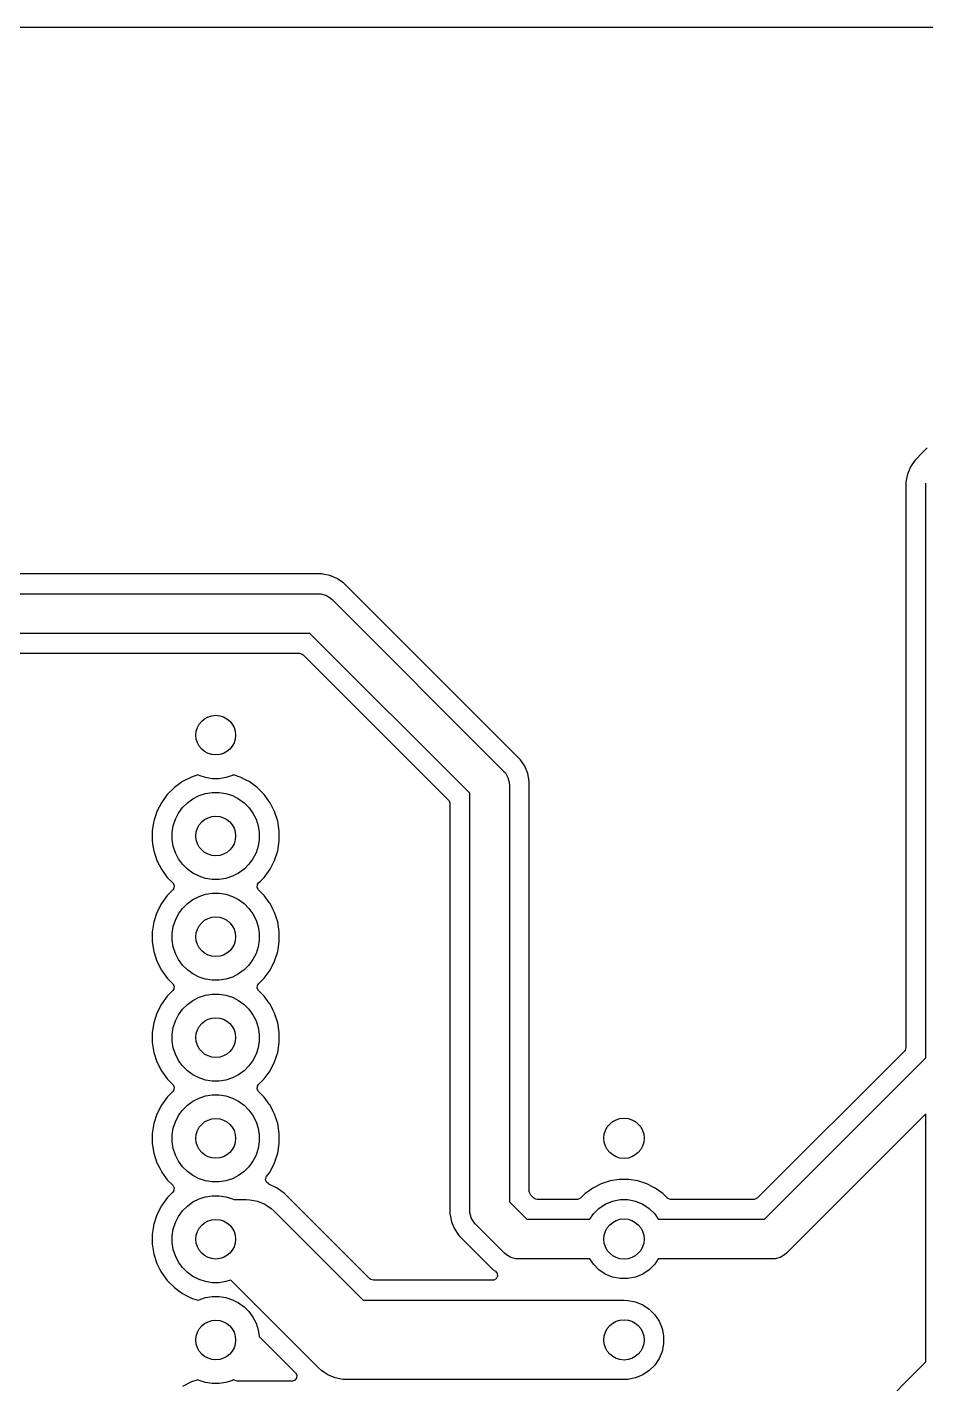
# Model space of a CAD drawing. Extents: x 10 to 287, y -200 to -10.
# Drawn here: x 127.33 to 149.97, y -112.87 to -78.68 of the extents above; entities that cross this region are included whole.
import ezdxf

# ---------------------------------------------------------------- set-up
doc = ezdxf.new("R2010")
doc.units = 0
doc.layers.add('BLACK', color=7, linetype='CONTINUOUS')

msp = doc.modelspace()

# ---------------------------------------------------------------- linework, layer by layer
at = {"layer": 'BLACK', "linetype": 'CONTINUOUS'}
for p, q in [((107.551739, -78.6805), (192.168261, -78.6805)), ((149.762538, -89.52942), (149.692859, -89.599099)), ((149.832218, -89.459741), (149.762538, -89.52942)), ((149.83222, -89.459739), (149.832218, -89.459741)), ((150.009118, -89.282841), (149.83222, -89.459739)), ((149.583364, -89.762972), (149.50795, -89.94504)), ((149.583371, -89.762959), (149.583364, -89.762972)), ((149.692859, -89.599099), (149.583371, -89.762959)), ((149.507947, -89.94505), (149.4695, -90.138336)), ((149.4695, -90.138336), (149.4695, -104.391098)), ((149.50795, -89.94504), (149.507947, -89.94505)), ((149.97, -90.23688), (149.974277, -90.171632)), ((149.97, -104.649774), (149.97, -90.23688)), ((134.758541, -92.45638), (108.731459, -92.45638)), ((134.780731, -92.460794), (134.758541, -92.45638)), ((134.951836, -92.494829), (134.780731, -92.460794)), ((134.990378, -92.510794), (134.951836, -92.494829)), ((134.999126, -92.514417), (134.990378, -92.510794)), ((134.999128, -92.514418), (134.999126, -92.514417)), ((135.133917, -92.570249), (134.999128, -92.514418)), ((135.29778, -92.679739), (135.133917, -92.570249)), ((108.83, -92.95688), (134.66, -92.95688)), ((134.66, -92.95688), (134.725248, -92.961157)), ((134.725248, -92.961157), (134.725263, -92.961157)), ((134.725263, -92.961157), (134.851342, -92.99494)), ((135.297781, -92.67974), (135.29778, -92.679739)), ((135.297782, -92.679741), (135.297781, -92.67974)), ((135.437139, -92.819098), (135.297782, -92.679741)), ((135.437139, -92.819099), (135.437139, -92.819098)), ((135.444206, -92.826166), (135.437139, -92.819099)), ((135.444209, -92.826169), (135.444206, -92.826165)), ((135.444206, -92.826165), (135.444206, -92.826166)), ((139.757137, -97.139095), (135.444209, -92.826169)), ((134.851342, -92.99494), (134.964381, -93.060203)), ((134.964381, -93.060203), (134.964396, -93.060218)), ((134.964396, -93.060218), (135.013553, -93.103327)), ((135.013553, -93.103327), (139.333554, -97.423327)), ((134.452894, -93.95688), (109.037107, -93.95688)), ((138.48, -97.983986), (134.452894, -93.95688)), ((109.295782, -94.45738), (134.194218, -94.45738)), ((134.194218, -94.45738), (134.261257, -94.477065)), ((134.261257, -94.477065), (134.281899, -94.493699)), ((134.281899, -94.493699), (137.943181, -98.154981)), ((139.333554, -97.423327), (139.376669, -97.472491)), ((139.75714, -97.139099), (139.757137, -97.139095)), ((139.866628, -97.302959), (139.75714, -97.139099)), ((139.866631, -97.302965), (139.866628, -97.302959)), ((139.866632, -97.302966), (139.866631, -97.302965)), ((139.942052, -97.485045), (139.866632, -97.302966)), ((131.241151, -97.691132), (131.03735, -97.839201)), ((131.465616, -97.57676), (131.241151, -97.691132)), ((131.632255, -97.522615), (131.465616, -97.57676)), ((131.659048, -97.536267), (131.632255, -97.522615)), ((131.82321, -97.589607), (131.659048, -97.536267)), ((131.993695, -97.616609), (131.82321, -97.589607)), ((132.166305, -97.616609), (131.993695, -97.616609)), ((132.33679, -97.589607), (132.166305, -97.616609)), ((132.500952, -97.536267), (132.33679, -97.589607)), ((132.527744, -97.522615), (132.500952, -97.536267)), ((132.694383, -97.57676), (132.527744, -97.522615)), ((132.848747, -97.655413), (132.694383, -97.57676)), ((132.918845, -97.69113), (132.848747, -97.655413)), ((132.918847, -97.691131), (132.918845, -97.69113)), ((132.918848, -97.691132), (132.918847, -97.691131)), ((133.122649, -97.839201), (132.918848, -97.691132)), ((139.376669, -97.472491), (139.376677, -97.472499)), ((139.376677, -97.472499), (139.44194, -97.585538)), ((139.44194, -97.585538), (139.44194, -97.585539)), ((139.44194, -97.585539), (139.475723, -97.711617)), ((139.475723, -97.711617), (139.475723, -97.711632)), ((139.475723, -97.711632), (139.48, -97.77688)), ((139.942053, -97.485052), (139.942052, -97.485045)), ((139.9805, -97.678335), (139.942053, -97.485052)), ((139.980501, -97.678337), (139.9805, -97.678335)), ((139.980501, -97.881534), (139.980501, -97.678337)), ((130.859201, -98.01735), (130.711132, -98.221151)), ((130.859205, -98.017345), (130.859201, -98.01735)), ((131.037345, -97.839205), (130.859205, -98.017345)), ((131.03735, -97.839201), (131.037345, -97.839205)), ((131.505252, -98.122096), (131.659048, -98.043733)), ((131.659048, -98.043733), (131.82321, -97.990393)), ((131.82321, -97.990393), (131.993695, -97.963391)), ((131.993695, -97.963391), (132.166305, -97.963391)), ((132.166305, -97.963391), (132.33679, -97.990393)), ((132.33679, -97.990393), (132.500952, -98.043733)), ((132.500952, -98.043733), (132.654748, -98.122096)), ((133.122654, -97.839205), (133.122649, -97.839201)), ((133.300794, -98.017345), (133.122654, -97.839205)), ((133.300798, -98.01735), (133.300794, -98.017345)), ((133.400792, -98.154981), (133.300798, -98.01735)), ((138.48, -108.48688), (138.48, -97.983986)), ((139.48, -97.77688), (139.48, -108.279774)), ((139.9805, -97.881555), (139.980501, -97.881534)), ((139.9805, -108.021098), (139.9805, -97.881555)), ((130.59676, -98.445616), (130.51891, -98.685214)), ((130.711132, -98.221151), (130.59676, -98.445616)), ((131.142096, -98.485252), (131.243553, -98.345607)), ((131.243553, -98.345607), (131.365607, -98.223553)), ((131.365607, -98.223553), (131.505252, -98.122096)), ((132.654748, -98.122096), (132.794393, -98.223553)), ((132.794393, -98.223553), (132.916447, -98.345607)), ((132.916447, -98.345607), (133.017904, -98.485252)), ((133.44887, -98.221155), (133.400792, -98.154981)), ((133.509293, -98.339742), (133.44887, -98.221155)), ((133.563239, -98.445616), (133.509293, -98.339742)), ((133.563239, -98.445618), (133.563239, -98.445616)), ((133.563241, -98.445621), (133.563239, -98.445618)), ((133.64109, -98.685215), (133.563241, -98.445621)), ((137.943181, -98.154981), (137.976666, -98.216304)), ((137.976666, -98.216304), (137.9795, -98.242662)), ((137.9795, -98.242662), (137.9795, -108.585421)), ((130.513696, -98.718136), (130.4795, -98.934038)), ((130.51891, -98.685214), (130.513696, -98.718136)), ((131.010393, -98.80321), (131.063733, -98.639048)), ((131.063733, -98.639048), (131.142096, -98.485252)), ((133.017904, -98.485252), (133.096267, -98.639048)), ((133.096267, -98.639048), (133.149607, -98.80321)), ((133.6805, -98.934038), (133.64109, -98.685215)), ((130.4795, -98.934038), (130.4795, -99.185962)), ((130.983391, -98.973695), (131.010393, -98.80321)), ((130.983391, -99.146305), (130.983391, -98.973695)), ((133.149607, -98.80321), (133.176609, -98.973695)), ((133.176609, -98.973695), (133.176609, -99.146305)), ((133.6805, -99.185962), (133.6805, -98.934038)), ((130.4795, -99.185962), (130.499092, -99.309661)), ((130.499092, -99.309661), (130.51891, -99.434785)), ((130.51891, -99.434785), (130.59676, -99.674383)), ((131.010393, -99.31679), (130.983391, -99.146305)), ((131.063733, -99.480952), (131.010393, -99.31679)), ((133.149607, -99.31679), (133.096267, -99.480952)), ((133.176609, -99.146305), (133.149607, -99.31679)), ((133.563241, -99.674379), (133.64109, -99.434785)), ((133.64109, -99.434785), (133.6805, -99.185962)), ((130.59676, -99.674383), (130.711132, -99.898848)), ((131.142096, -99.634748), (131.063733, -99.480952)), ((131.243553, -99.774393), (131.142096, -99.634748)), ((131.365607, -99.896447), (131.243553, -99.774393)), ((132.916447, -99.774393), (132.794393, -99.896447)), ((133.017904, -99.634748), (132.916447, -99.774393)), ((133.096267, -99.480952), (133.017904, -99.634748)), ((133.44887, -99.898845), (133.563241, -99.674379)), ((130.711132, -99.898848), (130.859201, -100.102649)), ((130.859201, -100.102649), (130.859205, -100.102654)), ((130.859205, -100.102654), (130.99887, -100.242319)), ((131.505252, -99.997904), (131.365607, -99.896447)), ((131.659048, -100.076267), (131.505252, -99.997904)), ((131.82321, -100.129607), (131.659048, -100.076267)), ((131.993695, -100.156609), (131.82321, -100.129607)), ((132.166305, -100.156609), (131.993695, -100.156609)), ((132.33679, -100.129607), (132.166305, -100.156609)), ((132.500952, -100.076267), (132.33679, -100.129607)), ((132.654748, -99.997904), (132.500952, -100.076267)), ((132.794393, -99.896447), (132.654748, -99.997904)), ((133.20511, -100.198339), (133.300793, -100.102656)), ((133.300793, -100.102656), (133.44887, -99.898845)), ((130.99887, -100.417681), (130.859205, -100.557345)), ((130.99887, -100.242319), (131.032355, -100.303642)), ((131.027371, -100.373334), (130.99887, -100.417681)), ((131.032355, -100.303642), (131.027371, -100.373334)), ((133.127645, -100.356358), (133.132629, -100.286666)), ((133.16113, -100.417681), (133.127645, -100.356358)), ((133.132629, -100.286666), (133.16113, -100.242319)), ((133.16113, -100.242319), (133.20511, -100.198339)), ((133.300794, -100.557345), (133.16113, -100.417681)), ((130.711132, -100.761151), (130.59676, -100.985616)), ((130.859201, -100.55735), (130.711132, -100.761151)), ((130.859205, -100.557345), (130.859201, -100.55735)), ((131.243553, -100.885607), (131.365607, -100.763553)), ((131.365607, -100.763553), (131.505252, -100.662096)), ((131.505252, -100.662096), (131.659048, -100.583733)), ((131.659048, -100.583733), (131.82321, -100.530393)), ((131.82321, -100.530393), (131.993695, -100.503391)), ((131.993695, -100.503391), (132.166305, -100.503391)), ((132.166305, -100.503391), (132.33679, -100.530393)), ((132.33679, -100.530393), (132.500952, -100.583733)), ((132.500952, -100.583733), (132.654748, -100.662096)), ((132.654748, -100.662096), (132.794393, -100.763553)), ((132.794393, -100.763553), (132.916447, -100.885607)), ((133.300798, -100.55735), (133.300794, -100.557345)), ((133.429952, -100.735117), (133.300798, -100.55735)), ((133.44887, -100.761155), (133.429952, -100.735117)), ((133.521747, -100.904184), (133.44887, -100.761155)), ((130.59676, -100.985616), (130.51891, -101.225214)), ((131.010393, -101.34321), (131.063733, -101.179048)), ((131.063733, -101.179048), (131.142096, -101.025252)), ((131.142096, -101.025252), (131.243553, -100.885607)), ((132.916447, -100.885607), (133.017904, -101.025252)), ((133.017904, -101.025252), (133.096267, -101.179048)), ((133.096267, -101.179048), (133.149607, -101.34321)), ((133.563239, -100.985616), (133.521747, -100.904184)), ((133.563239, -100.985618), (133.563239, -100.985616)), ((133.563241, -100.985621), (133.563239, -100.985618)), ((133.64109, -101.225215), (133.563241, -100.985621)), ((130.51891, -101.225214), (130.4795, -101.474038)), ((130.4795, -101.474038), (130.4795, -101.725961)), ((130.983391, -101.513695), (131.010393, -101.34321)), ((130.983391, -101.686305), (130.983391, -101.513695)), ((133.149607, -101.34321), (133.176609, -101.513695)), ((133.176609, -101.513695), (133.176609, -101.686305)), ((133.6805, -101.474038), (133.64109, -101.225215)), ((133.6805, -101.725962), (133.6805, -101.474038)), ((130.4795, -101.725961), (130.51891, -101.974785)), ((131.010393, -101.85679), (130.983391, -101.686305)), ((131.063733, -102.020952), (131.010393, -101.85679)), ((133.149607, -101.85679), (133.096267, -102.020952)), ((133.176609, -101.686305), (133.149607, -101.85679)), ((133.64109, -101.974785), (133.6805, -101.725962)), ((130.51891, -101.974785), (130.59676, -102.214383)), ((131.142096, -102.174748), (131.063733, -102.020952)), ((131.243553, -102.314393), (131.142096, -102.174748)), ((133.017904, -102.174748), (132.916447, -102.314393)), ((133.096267, -102.020952), (133.017904, -102.174748)), ((133.563241, -102.214379), (133.64109, -101.974785)), ((130.59676, -102.214383), (130.711132, -102.438848)), ((130.711132, -102.438848), (130.859201, -102.642649)), ((131.365607, -102.436447), (131.243553, -102.314393)), ((131.505252, -102.537904), (131.365607, -102.436447)), ((131.659048, -102.616267), (131.505252, -102.537904)), ((132.654748, -102.537904), (132.500952, -102.616267)), ((132.794393, -102.436447), (132.654748, -102.537904)), ((132.916447, -102.314393), (132.794393, -102.436447)), ((133.300793, -102.642656), (133.44887, -102.438845)), ((133.44887, -102.438845), (133.563241, -102.214379)), ((130.859201, -102.642649), (130.859205, -102.642654)), ((130.859205, -102.642654), (130.99887, -102.782319)), ((130.99887, -102.782319), (131.032355, -102.843642)), ((131.032355, -102.843642), (131.027371, -102.913334)), ((131.82321, -102.669607), (131.659048, -102.616267)), ((131.993695, -102.696609), (131.82321, -102.669607)), ((132.166305, -102.696609), (131.993695, -102.696609)), ((132.33679, -102.669607), (132.166305, -102.696609)), ((132.500952, -102.616267), (132.33679, -102.669607)), ((133.127645, -102.896358), (133.132629, -102.826666)), ((133.132629, -102.826666), (133.16113, -102.782319)), ((133.16113, -102.782319), (133.300793, -102.642656)), ((130.859201, -103.09735), (130.711132, -103.301151)), ((130.859205, -103.097345), (130.859201, -103.09735)), ((130.99887, -102.957681), (130.859205, -103.097345)), ((131.027371, -102.913334), (130.99887, -102.957681)), ((131.365607, -103.303553), (131.505252, -103.202096)), ((131.505252, -103.202096), (131.659048, -103.123733)), ((131.659048, -103.123733), (131.82321, -103.070393)), ((131.82321, -103.070393), (131.993695, -103.043391)), ((131.993695, -103.043391), (132.166305, -103.043391)), ((132.166305, -103.043391), (132.33679, -103.070393)), ((132.33679, -103.070393), (132.500952, -103.123733)), ((132.500952, -103.123733), (132.654748, -103.202096)), ((132.654748, -103.202096), (132.794393, -103.303553)), ((133.16113, -102.957681), (133.127645, -102.896358)), ((133.300794, -103.097345), (133.16113, -102.957681)), ((133.300798, -103.09735), (133.300794, -103.097345)), ((133.429952, -103.275117), (133.300798, -103.09735)), ((130.59676, -103.525616), (130.51891, -103.765214)), ((130.711132, -103.301151), (130.59676, -103.525616)), ((131.063733, -103.719048), (131.142096, -103.565252)), ((131.142096, -103.565252), (131.243553, -103.425607)), ((131.243553, -103.425607), (131.365607, -103.303553)), ((132.794393, -103.303553), (132.916447, -103.425607)), ((132.916447, -103.425607), (133.017904, -103.565252)), ((133.017904, -103.565252), (133.096267, -103.719048)), ((133.44887, -103.301155), (133.429952, -103.275117)), ((133.521747, -103.444184), (133.44887, -103.301155)), ((133.563239, -103.525616), (133.521747, -103.444184)), ((133.563239, -103.525618), (133.563239, -103.525616)), ((133.563241, -103.525621), (133.563239, -103.525618)), ((133.64109, -103.765215), (133.563241, -103.525621)), ((130.51891, -103.765214), (130.4795, -104.014038)), ((130.983391, -104.053695), (131.010393, -103.88321)), ((131.010393, -103.88321), (131.063733, -103.719048)), ((133.096267, -103.719048), (133.149607, -103.88321)), ((133.149607, -103.88321), (133.176609, -104.053695)), ((133.6805, -104.014038), (133.64109, -103.765215)), ((130.4795, -104.014038), (130.4795, -104.265961)), ((130.983391, -104.226305), (130.983391, -104.053695)), ((131.010393, -104.39679), (130.983391, -104.226305)), ((133.176609, -104.226305), (133.149607, -104.39679)), ((133.176609, -104.053695), (133.176609, -104.226305)), ((133.6805, -104.265962), (133.6805, -104.014038)), ((130.4795, -104.265961), (130.51891, -104.514785)), ((130.51891, -104.514785), (130.59676, -104.754383)), ((131.063733, -104.560952), (131.010393, -104.39679)), ((131.142096, -104.714748), (131.063733, -104.560952)), ((133.096267, -104.560952), (133.017904, -104.714748)), ((133.149607, -104.39679), (133.096267, -104.560952)), ((133.563241, -104.754379), (133.64109, -104.514785)), ((133.64109, -104.514785), (133.6805, -104.265962)), ((149.433181, -104.478779), (145.731899, -108.180061)), ((149.449815, -104.458137), (149.433181, -104.478779)), ((149.4695, -104.391098), (149.449815, -104.458137)), ((130.59676, -104.754383), (130.711132, -104.978848)), ((131.243553, -104.854393), (131.142096, -104.714748)), ((131.365607, -104.976447), (131.243553, -104.854393)), ((132.916447, -104.854393), (132.794393, -104.976447)), ((133.017904, -104.714748), (132.916447, -104.854393)), ((133.44887, -104.978845), (133.563241, -104.754379)), ((145.902894, -108.71688), (149.97, -104.649774)), ((130.711132, -104.978848), (130.859201, -105.182649)), ((130.859201, -105.182649), (130.859205, -105.182654)), ((130.859205, -105.182654), (130.99887, -105.322319)), ((131.505252, -105.077904), (131.365607, -104.976447)), ((131.659048, -105.156267), (131.505252, -105.077904)), ((131.82321, -105.209607), (131.659048, -105.156267)), ((131.993695, -105.236609), (131.82321, -105.209607)), ((132.166305, -105.236609), (131.993695, -105.236609)), ((132.33679, -105.209607), (132.166305, -105.236609)), ((132.500952, -105.156267), (132.33679, -105.209607)), ((132.654748, -105.077904), (132.500952, -105.156267)), ((132.794393, -104.976447), (132.654748, -105.077904)), ((133.175439, -105.30801), (133.300793, -105.182656)), ((133.300793, -105.182656), (133.44887, -104.978845)), ((130.99887, -105.497681), (130.859205, -105.637345)), ((130.99887, -105.322319), (131.032355, -105.383642)), ((131.027371, -105.453334), (130.99887, -105.497681)), ((131.032355, -105.383642), (131.027371, -105.453334)), ((131.659048, -105.663733), (131.82321, -105.610393)), ((131.82321, -105.610393), (131.993695, -105.583391)), ((131.993695, -105.583391), (132.166305, -105.583391)), ((132.166305, -105.583391), (132.33679, -105.610393)), ((132.33679, -105.610393), (132.500952, -105.663733)), ((133.127645, -105.436358), (133.132629, -105.366666)), ((133.16113, -105.497681), (133.127645, -105.436358)), ((133.132629, -105.366666), (133.16113, -105.322319)), ((133.16113, -105.322319), (133.175439, -105.30801)), ((133.300794, -105.637345), (133.16113, -105.497681)), ((130.711132, -105.841151), (130.59676, -106.065616)), ((130.859201, -105.63735), (130.711132, -105.841151)), ((130.859205, -105.637345), (130.859201, -105.63735)), ((131.142096, -106.105252), (131.243553, -105.965607)), ((131.243553, -105.965607), (131.365607, -105.843553)), ((131.365607, -105.843553), (131.505252, -105.742096)), ((131.505252, -105.742096), (131.659048, -105.663733)), ((132.500952, -105.663733), (132.654748, -105.742096)), ((132.654748, -105.742096), (132.794393, -105.843553)), ((132.794393, -105.843553), (132.916447, -105.965607)), ((132.916447, -105.965607), (133.017904, -106.105252)), ((133.300798, -105.63735), (133.300794, -105.637345)), ((133.429952, -105.815117), (133.300798, -105.63735)), ((133.44887, -105.841155), (133.429952, -105.815117)), ((133.521747, -105.984184), (133.44887, -105.841155)), ((130.51891, -106.305214), (130.4795, -106.554038)), ((130.59676, -106.065616), (130.51891, -106.305214)), ((131.010393, -106.42321), (131.063733, -106.259048)), ((131.063733, -106.259048), (131.142096, -106.105252)), ((133.017904, -106.105252), (133.096267, -106.259048)), ((133.096267, -106.259048), (133.149607, -106.42321)), ((133.563239, -106.065616), (133.521747, -105.984184)), ((133.563239, -106.065618), (133.563239, -106.065616)), ((133.563241, -106.065621), (133.563239, -106.065618)), ((133.64109, -106.305215), (133.563241, -106.065621)), ((133.6805, -106.554038), (133.64109, -106.305215)), ((149.97, -106.063986), (146.463553, -109.570433)), ((149.97, -112.312893), (149.97, -106.063986)), ((130.4795, -106.554038), (130.4795, -106.805961)), ((130.983391, -106.593695), (131.010393, -106.42321)), ((130.983391, -106.766305), (130.983391, -106.593695)), ((133.149607, -106.42321), (133.176609, -106.593695)), ((133.176609, -106.593695), (133.176609, -106.766305)), ((133.6805, -106.805962), (133.6805, -106.554038)), ((130.4795, -106.805961), (130.51891, -107.054785)), ((131.010393, -106.93679), (130.983391, -106.766305)), ((131.063733, -107.100952), (131.010393, -106.93679)), ((133.149607, -106.93679), (133.096267, -107.100952)), ((133.176609, -106.766305), (133.149607, -106.93679)), ((133.64109, -107.054785), (133.6805, -106.805962)), ((130.51891, -107.054785), (130.59676, -107.294383)), ((130.59676, -107.294383), (130.667576, -107.433366)), ((131.142096, -107.254748), (131.063733, -107.100952)), ((131.243553, -107.394393), (131.142096, -107.254748)), ((133.017904, -107.254748), (132.916447, -107.394393)), ((133.096267, -107.100952), (133.017904, -107.254748)), ((133.44887, -107.518845), (133.563241, -107.294379)), ((133.563241, -107.294379), (133.64109, -107.054785)), ((130.667576, -107.433366), (130.70954, -107.515725)), ((130.70954, -107.515725), (130.711132, -107.518848)), ((130.711132, -107.518848), (130.859201, -107.722649)), ((131.365607, -107.516447), (131.243553, -107.394393)), ((131.505252, -107.617904), (131.365607, -107.516447)), ((131.659048, -107.696267), (131.505252, -107.617904)), ((132.654748, -107.617904), (132.500952, -107.696267)), ((132.794393, -107.516447), (132.654748, -107.617904)), ((132.916447, -107.394393), (132.794393, -107.516447)), ((133.338071, -107.726873), (133.349991, -107.658028)), ((133.349991, -107.658028), (133.360941, -107.639868)), ((133.360941, -107.639868), (133.44887, -107.518845)), ((130.859201, -107.722649), (130.859205, -107.722654)), ((130.859205, -107.722654), (130.99887, -107.862319)), ((130.99887, -107.862319), (131.032355, -107.923642)), ((131.027371, -107.993334), (130.99887, -108.037681)), ((131.032355, -107.923642), (131.027371, -107.993334)), ((131.82321, -107.749607), (131.659048, -107.696267)), ((131.993695, -107.776609), (131.82321, -107.749607)), ((132.166305, -107.776609), (131.993695, -107.776609)), ((132.33679, -107.749607), (132.166305, -107.776609)), ((132.500952, -107.696267), (132.33679, -107.749607)), ((133.365265, -107.791234), (133.338071, -107.726873)), ((133.415453, -107.825556), (133.365265, -107.791234)), ((133.414619, -107.827571), (133.415453, -107.825556)), ((133.41911, -107.829431), (133.414619, -107.827571)), ((133.419111, -107.829431), (133.41911, -107.829431)), ((133.419112, -107.829432), (133.419111, -107.829431)), ((133.629554, -107.936657), (133.419112, -107.829432)), ((133.816335, -108.072363), (133.629554, -107.936657)), ((139.983334, -108.047456), (139.9805, -108.021098)), ((141.49018, -107.999207), (141.38949, -108.072363)), ((141.580566, -107.933537), (141.49018, -107.999207)), ((141.791003, -107.826313), (141.580566, -107.933537)), ((142.015631, -107.753326), (141.791003, -107.826313)), ((142.248903, -107.71638), (142.015631, -107.753326)), ((142.248908, -107.71638), (142.248903, -107.71638)), ((142.485092, -107.71638), (142.248908, -107.71638)), ((142.485097, -107.71638), (142.485092, -107.71638)), ((142.718368, -107.753326), (142.485097, -107.71638)), ((142.942996, -107.826313), (142.718368, -107.753326)), ((143.100696, -107.906666), (142.942996, -107.826313)), ((143.153433, -107.933537), (143.100696, -107.906666)), ((143.34451, -108.072363), (143.153433, -107.933537)), ((130.859201, -108.17735), (130.711132, -108.381151)), ((130.859205, -108.177345), (130.859201, -108.17735)), ((130.99887, -108.037681), (130.859205, -108.177345)), ((131.365607, -108.383553), (131.505252, -108.282096)), ((131.505252, -108.282096), (131.659048, -108.203733)), ((131.659048, -108.203733), (131.82321, -108.150393)), ((131.82321, -108.150393), (131.993695, -108.123391)), ((131.993695, -108.123391), (132.166305, -108.123391)), ((132.166305, -108.123391), (132.33679, -108.150393)), ((132.33679, -108.150393), (132.500952, -108.203733)), ((132.500952, -108.203733), (132.532878, -108.22)), ((132.532878, -108.22), (132.84312, -108.22)), ((132.84312, -108.22), (132.941137, -108.224815)), ((132.941137, -108.224815), (133.133405, -108.26306)), ((133.133405, -108.26306), (133.314517, -108.338079)), ((133.314517, -108.338079), (133.344383, -108.358035)), ((133.344383, -108.358035), (133.477514, -108.446989)), ((133.820631, -108.075484), (133.816335, -108.072363)), ((135.965208, -110.220061), (133.820631, -108.075484)), ((139.48, -108.279774), (139.917106, -108.71688)), ((140.016819, -108.108779), (139.983334, -108.047456)), ((140.088101, -108.180061), (140.016819, -108.108779)), ((140.108743, -108.196695), (140.088101, -108.180061)), ((140.111339, -108.197457), (140.108743, -108.196695)), ((140.116355, -108.201212), (140.111339, -108.197457)), ((140.146341, -108.207735), (140.116355, -108.201212)), ((140.175782, -108.21638), (140.146341, -108.207735)), ((141.194111, -108.21638), (140.175782, -108.21638)), ((141.220469, -108.213546), (141.194111, -108.21638)), ((141.281792, -108.180061), (141.220469, -108.213546)), ((141.389487, -108.072365), (141.281792, -108.180061)), ((141.389488, -108.072365), (141.389487, -108.072365)), ((141.38949, -108.072363), (141.389488, -108.072365)), ((141.732607, -108.44387), (141.895603, -108.334959)), ((141.895603, -108.334959), (142.076715, -108.25994)), ((142.076715, -108.25994), (142.268983, -108.221695)), ((142.268983, -108.221695), (142.465017, -108.221695)), ((142.465017, -108.221695), (142.657285, -108.25994)), ((142.657285, -108.25994), (142.838397, -108.334959)), ((142.838397, -108.334959), (143.001393, -108.44387)), ((143.344512, -108.072365), (143.34451, -108.072363)), ((143.452208, -108.180061), (143.344512, -108.072365)), ((143.47285, -108.196695), (143.452208, -108.180061)), ((143.539889, -108.21638), (143.47285, -108.196695)), ((145.644218, -108.21638), (143.539889, -108.21638)), ((145.670576, -108.213546), (145.644218, -108.21638)), ((145.731899, -108.180061), (145.670576, -108.213546)), ((130.59676, -108.605616), (130.51891, -108.845214)), ((130.711132, -108.381151), (130.59676, -108.605616)), ((131.063733, -108.799048), (131.142096, -108.645252)), ((131.142096, -108.645252), (131.243553, -108.505607)), ((131.243553, -108.505607), (131.365607, -108.383553)), ((133.477514, -108.446989), (133.550227, -108.512893)), ((133.550227, -108.512893), (135.794214, -110.75688)), ((137.9795, -108.585421), (137.982897, -108.602501)), ((137.982897, -108.602501), (137.983518, -108.605619)), ((137.983518, -108.605619), (137.983518, -108.605621)), ((137.983518, -108.605621), (138.017946, -108.778708)), ((138.484277, -108.552127), (138.48, -108.48688)), ((138.484277, -108.552143), (138.484277, -108.552127)), ((138.50839, -108.642132), (138.484277, -108.552143)), ((138.51806, -108.678222), (138.50839, -108.642132)), ((138.583323, -108.791261), (138.51806, -108.678222)), ((141.504191, -108.71688), (141.59399, -108.582487)), ((141.59399, -108.582487), (141.732607, -108.44387)), ((143.001393, -108.44387), (143.14001, -108.582487)), ((143.14001, -108.582487), (143.229809, -108.71688)), ((130.51891, -108.845214), (130.4795, -109.094037)), ((130.983391, -109.133695), (131.010393, -108.96321)), ((131.010393, -108.96321), (131.063733, -108.799048)), ((138.017946, -108.778708), (138.017948, -108.778712)), ((138.017948, -108.778712), (138.017949, -108.778716)), ((138.017949, -108.778716), (138.035917, -108.822094)), ((138.035917, -108.822094), (138.035917, -108.822095)), ((138.035917, -108.822095), (138.093366, -108.960791)), ((138.093366, -108.960791), (138.093371, -108.9608)), ((138.093371, -108.9608), (138.20286, -109.124661)), ((138.583338, -108.791276), (138.583323, -108.791261)), ((138.626447, -108.840433), (138.583338, -108.791276)), ((139.356447, -109.570433), (138.626447, -108.840433)), ((139.917106, -108.71688), (141.504191, -108.71688)), ((143.229809, -108.71688), (145.902894, -108.71688)), ((130.4795, -109.094037), (130.4795, -109.345961)), ((130.4795, -109.345961), (130.51891, -109.594785)), ((130.983391, -109.306305), (130.983391, -109.133695)), ((131.010393, -109.47679), (130.983391, -109.306305)), ((138.20286, -109.124661), (138.202863, -109.124665)), ((138.202863, -109.124665), (138.346537, -109.268339)), ((138.346537, -109.268339), (138.346559, -109.268359)), ((138.346559, -109.268359), (138.929735, -109.851535)), ((130.51891, -109.594785), (130.59676, -109.834383)), ((131.063733, -109.640952), (131.010393, -109.47679)), ((131.142096, -109.794748), (131.063733, -109.640952)), ((139.405603, -109.613541), (139.356447, -109.570433)), ((139.405619, -109.613557), (139.405603, -109.613541)), ((139.518658, -109.67882), (139.405619, -109.613557)), ((139.644737, -109.712603), (139.518658, -109.67882)), ((139.644752, -109.712603), (139.644737, -109.712603)), ((139.71, -109.71688), (139.644752, -109.712603)), ((141.504191, -109.71688), (139.71, -109.71688)), ((141.59399, -109.851273), (141.504191, -109.71688)), ((143.229809, -109.71688), (143.14001, -109.851273)), ((146.11, -109.71688), (143.229809, -109.71688)), ((146.175248, -109.712603), (146.11, -109.71688)), ((146.175263, -109.712603), (146.175248, -109.712603)), ((146.301342, -109.67882), (146.175263, -109.712603)), ((146.414381, -109.613557), (146.301342, -109.67882)), ((146.414396, -109.613541), (146.414381, -109.613557)), ((146.463553, -109.570433), (146.414396, -109.613541)), ((130.59676, -109.834383), (130.671698, -109.981456)), ((130.671698, -109.981456), (130.70954, -110.055725)), ((130.70954, -110.055725), (130.711132, -110.058848)), ((130.711132, -110.058848), (130.859201, -110.262649)), ((131.243553, -109.934393), (131.142096, -109.794748)), ((131.365607, -110.056447), (131.243553, -109.934393)), ((131.505252, -110.157904), (131.365607, -110.056447)), ((138.929735, -109.851535), (138.929764, -109.851566)), ((138.929764, -109.851566), (139.072215, -109.994017)), ((139.072215, -109.994017), (139.072218, -109.994019)), ((139.072218, -109.994019), (139.124986, -110.029277)), ((139.124986, -110.029277), (139.169792, -110.082889)), ((141.732607, -109.98989), (141.59399, -109.851273)), ((141.895603, -110.098801), (141.732607, -109.98989)), ((143.001393, -109.98989), (142.838397, -110.098801)), ((143.14001, -109.851273), (143.001393, -109.98989)), ((130.859201, -110.262649), (130.859205, -110.262654)), ((130.859205, -110.262654), (131.037345, -110.440794)), ((131.659048, -110.236267), (131.505252, -110.157904)), ((131.82321, -110.289607), (131.659048, -110.236267)), ((131.993695, -110.316609), (131.82321, -110.289607)), ((132.166305, -110.316609), (131.993695, -110.316609)), ((132.33679, -110.289607), (132.166305, -110.316609)), ((132.458852, -110.249946), (132.33679, -110.289607)), ((134.672893, -112.463987), (132.458852, -110.249946)), ((135.98585, -110.236695), (135.965208, -110.220061)), ((136.052889, -110.25638), (135.98585, -110.236695)), ((139.056096, -110.25638), (136.052889, -110.25638)), ((139.088902, -110.251962), (139.056096, -110.25638)), ((139.148345, -110.215242), (139.088902, -110.251962)), ((139.178499, -110.152214), (139.148345, -110.215242)), ((139.169792, -110.082889), (139.178499, -110.152214)), ((142.076715, -110.17382), (141.895603, -110.098801)), ((142.268983, -110.212065), (142.076715, -110.17382)), ((142.465017, -110.212065), (142.268983, -110.212065)), ((142.657285, -110.17382), (142.465017, -110.212065)), ((142.838397, -110.098801), (142.657285, -110.17382)), ((131.037345, -110.440794), (131.03735, -110.440798)), ((131.03735, -110.440798), (131.181849, -110.545782)), ((131.181849, -110.545782), (131.241155, -110.58887)), ((131.241155, -110.58887), (131.384184, -110.661747)), ((131.384184, -110.661747), (131.465616, -110.703239)), ((131.465616, -110.703239), (131.465618, -110.703239)), ((131.465618, -110.703239), (131.465621, -110.703241)), ((131.465621, -110.703241), (131.632256, -110.757384)), ((131.632256, -110.757384), (131.659048, -110.743733)), ((131.659048, -110.743733), (131.82321, -110.690393)), ((131.82321, -110.690393), (131.993695, -110.663391)), ((131.993695, -110.663391), (132.166305, -110.663391)), ((132.166305, -110.663391), (132.33679, -110.690393)), ((132.33679, -110.690393), (132.500952, -110.743733)), ((132.500952, -110.743733), (132.654748, -110.822096)), ((135.794214, -110.75688), (142.367, -110.75688)), ((142.367, -110.75688), (142.465017, -110.761695)), ((132.654748, -110.822096), (132.794393, -110.923553)), ((132.794393, -110.923553), (132.916447, -111.045607)), ((132.916447, -111.045607), (133.017904, -111.185252)), ((142.465017, -110.761695), (142.657285, -110.79994)), ((142.657285, -110.79994), (142.838397, -110.874959)), ((142.838397, -110.874959), (143.001393, -110.98387)), ((143.001393, -110.98387), (143.14001, -111.122487)), ((133.017904, -111.185252), (133.096267, -111.339048)), ((133.096267, -111.339048), (133.149607, -111.50321)), ((143.14001, -111.122487), (143.248921, -111.285483)), ((143.248921, -111.285483), (143.32394, -111.466595)), ((133.149607, -111.50321), (133.176609, -111.673695)), ((133.176609, -111.673695), (133.176609, -111.675516)), ((133.176609, -111.675516), (134.088912, -112.587819)), ((143.32394, -111.466595), (143.362185, -111.658863)), ((143.362185, -111.658863), (143.362185, -111.854897)), ((143.32394, -112.047165), (143.248921, -112.228277)), ((143.362185, -111.854897), (143.32394, -112.047165)), ((134.745606, -112.52989), (134.672893, -112.463987)), ((143.14001, -112.391273), (143.001393, -112.52989)), ((143.248921, -112.228277), (143.14001, -112.391273)), ((145.946014, -116.33688), (149.97, -112.312893)), ((131.632255, -112.762615), (131.465616, -112.81676)), ((131.659048, -112.776267), (131.632255, -112.762615)), ((131.82321, -112.829607), (131.659048, -112.776267)), ((132.500952, -112.776267), (132.33679, -112.829607)), ((132.527743, -112.762615), (132.500952, -112.776267)), ((132.622583, -112.793431), (132.527743, -112.762615)), ((132.660901, -112.7995), (132.622583, -112.793431)), ((134.001231, -112.7995), (132.660901, -112.7995)), ((134.010077, -112.799184), (134.001231, -112.7995)), ((134.075541, -112.774767), (134.010077, -112.799184)), ((134.117413, -112.718834), (134.075541, -112.774767)), ((134.088912, -112.587819), (134.122397, -112.649142)), ((134.122397, -112.649142), (134.117413, -112.718834)), ((134.827105, -112.584345), (134.745606, -112.52989)), ((134.908603, -112.638801), (134.827105, -112.584345)), ((135.089715, -112.71382), (134.908603, -112.638801)), ((135.281983, -112.752065), (135.089715, -112.71382)), ((135.38, -112.75688), (135.281983, -112.752065)), ((142.367, -112.75688), (135.38, -112.75688)), ((142.465017, -112.752065), (142.367, -112.75688)), ((142.657285, -112.71382), (142.465017, -112.752065)), ((142.838397, -112.638801), (142.657285, -112.71382)), ((143.001393, -112.52989), (142.838397, -112.638801)), ((131.465616, -112.81676), (131.241151, -112.931132)), ((131.993695, -112.856609), (131.82321, -112.829607)), ((132.166305, -112.856609), (131.993695, -112.856609)), ((132.33679, -112.829607), (132.166305, -112.856609))]:
    msp.add_line(p, q, dxfattribs=at)
at = {"layer": 'BLACK'}
for centre, radius in [((132.08, -96.52), 0.5), ((132.08, -99.06), 0.5), ((132.08, -101.6), 0.5), ((132.08, -104.14), 0.5), ((132.08, -106.68), 0.5), ((142.367, -106.67688), 0.508), ((132.08, -109.22), 0.5), ((142.367, -109.21688), 0.508), ((132.08, -111.76), 0.5), ((142.367, -111.75688), 0.508)]:
    msp.add_circle(centre, radius, dxfattribs=at)
at = {"layer": 'WHITE'}
for centre, radius in [((132.08, -96.52), 0.5), ((132.08, -99.06), 0.5), ((132.08, -101.6), 0.5), ((132.08, -104.14), 0.5), ((132.08, -106.68), 0.5), ((142.367, -106.67688), 0.508), ((132.08, -109.22), 0.5), ((142.367, -109.21688), 0.508), ((132.08, -111.76), 0.5), ((142.367, -111.75688), 0.508)]:
    msp.add_circle(centre, radius, dxfattribs=at)

doc.saveas('drawing.dxf')
